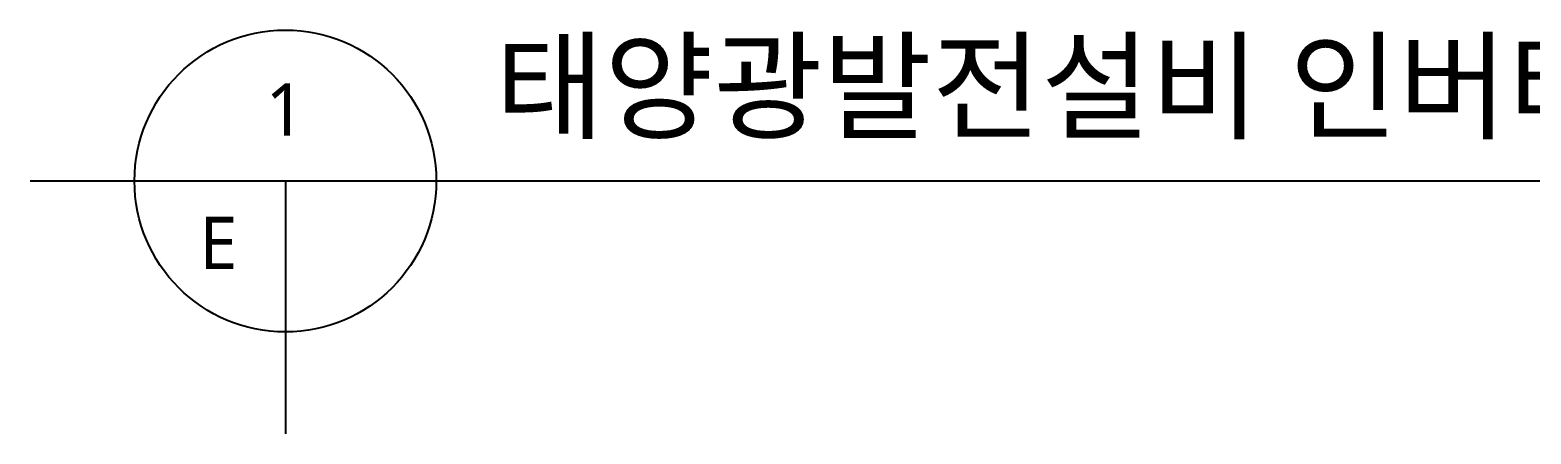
# Model space of a CAD drawing. Header units: millimetres. Extents: x 10297564 to 11610295, y -9287743 to -8409454.
# Drawn here: x 10585767 to 10594387, y -9117731 to -9115412 of the extents above; entities that cross this region are included whole.
import ezdxf
from ezdxf.enums import TextEntityAlignment as Align

# ---------------------------------------------------------------- set-up
doc = ezdxf.new("R2010")
doc.units = ezdxf.units.MM
doc.header["$LTSCALE"] = 100
doc.layers.add('D-TEXT2', color=7, linetype='Continuous')
doc.styles.add('MG', font='malgun.ttf')

msp = doc.modelspace()

# ---------------------------------------------------------------- linework, layer by layer
at = {"layer": 'D-TEXT2', "color": 3}
for p, q in [((10585766.6, -9116279), (10602319.3, -9116279)), ((10587233.3, -9116279), (10587233.3, -9117731.3))]:
    msp.add_line(p, q, dxfattribs=at)
msp.add_circle((10587233.3, -9116279), 866.7, dxfattribs=at)

# ---------------------------------------------------------------- texts
at = {"layer": 'D-TEXT2', "color": 0, "style": 'MG'}
msp.add_text('태양광발전설비 인버터 내부회로도(119kW)', height=500, dxfattribs=at).set_placement((10588437.1, -9115985.6))
for s, p in [('1', (10587231.9, -9116019.2)), ('E', (10586848.3, -9116784.3))]:
    msp.add_text(s, height=300, dxfattribs=at).set_placement(p, align=Align.CENTER)

doc.saveas('drawing.dxf')
